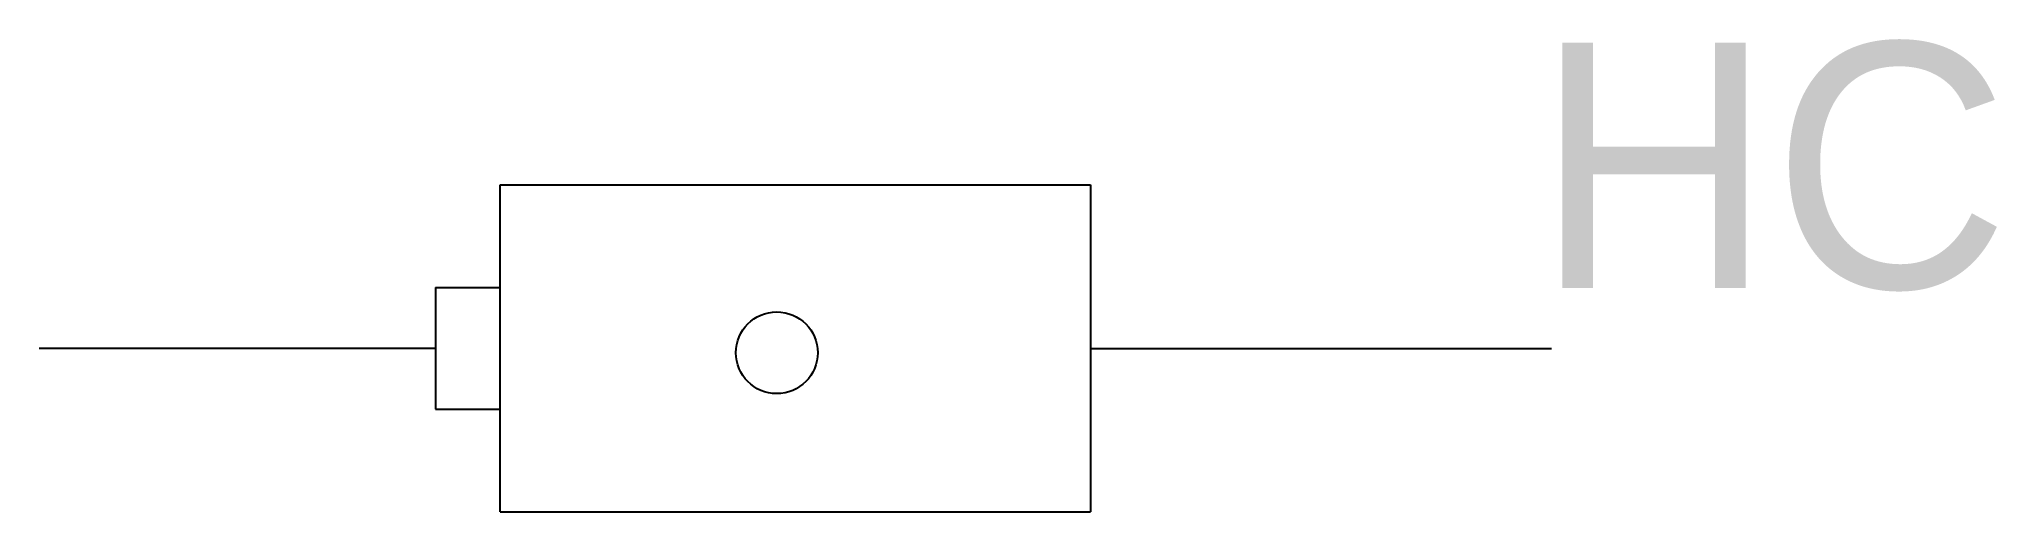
# Model space of a CAD drawing. Header units: metres. Extents: x 64959 to 67229, y -134374 to -133826.
import ezdxf

# ---------------------------------------------------------------- set-up
doc = ezdxf.new("R2010")
doc.units = ezdxf.units.M
doc.layers.add('DET1', color=1, linetype='Continuous')
doc.layers.add('R', color=3, linetype='Continuous')

msp = doc.modelspace()

# ---------------------------------------------------------------- linework, layer by layer
at = {"layer": 'DET1'}
for p, q in [((65417.91, -134114.22), (65492.92, -134114.22)), ((65417.91, -134114.22), (65417.91, -134255.23)), ((65417.91, -134184.73), (64958.51, -134184.73)), ((66177.73, -134184.73), (66712.14, -134184.73)), ((65417.91, -134255.23), (65492.92, -134255.23))]:
    msp.add_line(p, q, dxfattribs=at)
at = {"layer": 'R'}
for p, q in [((65492.92, -133995.09), (66177.73, -133995.09)), ((65492.92, -134374.36), (65492.92, -133995.09)), ((66177.73, -133995.09), (66177.73, -134374.36)), ((65492.92, -134374.36), (66177.73, -134374.36))]:
    msp.add_line(p, q, dxfattribs=at)
msp.add_circle((65813.86, -134189.84), 47.41, dxfattribs=at)

# ---------------------------------------------------------------- texts
msp.add_text('HC', height=284.46, dxfattribs=at).set_placement((66693.67, -134114.8))

doc.saveas('drawing.dxf')
